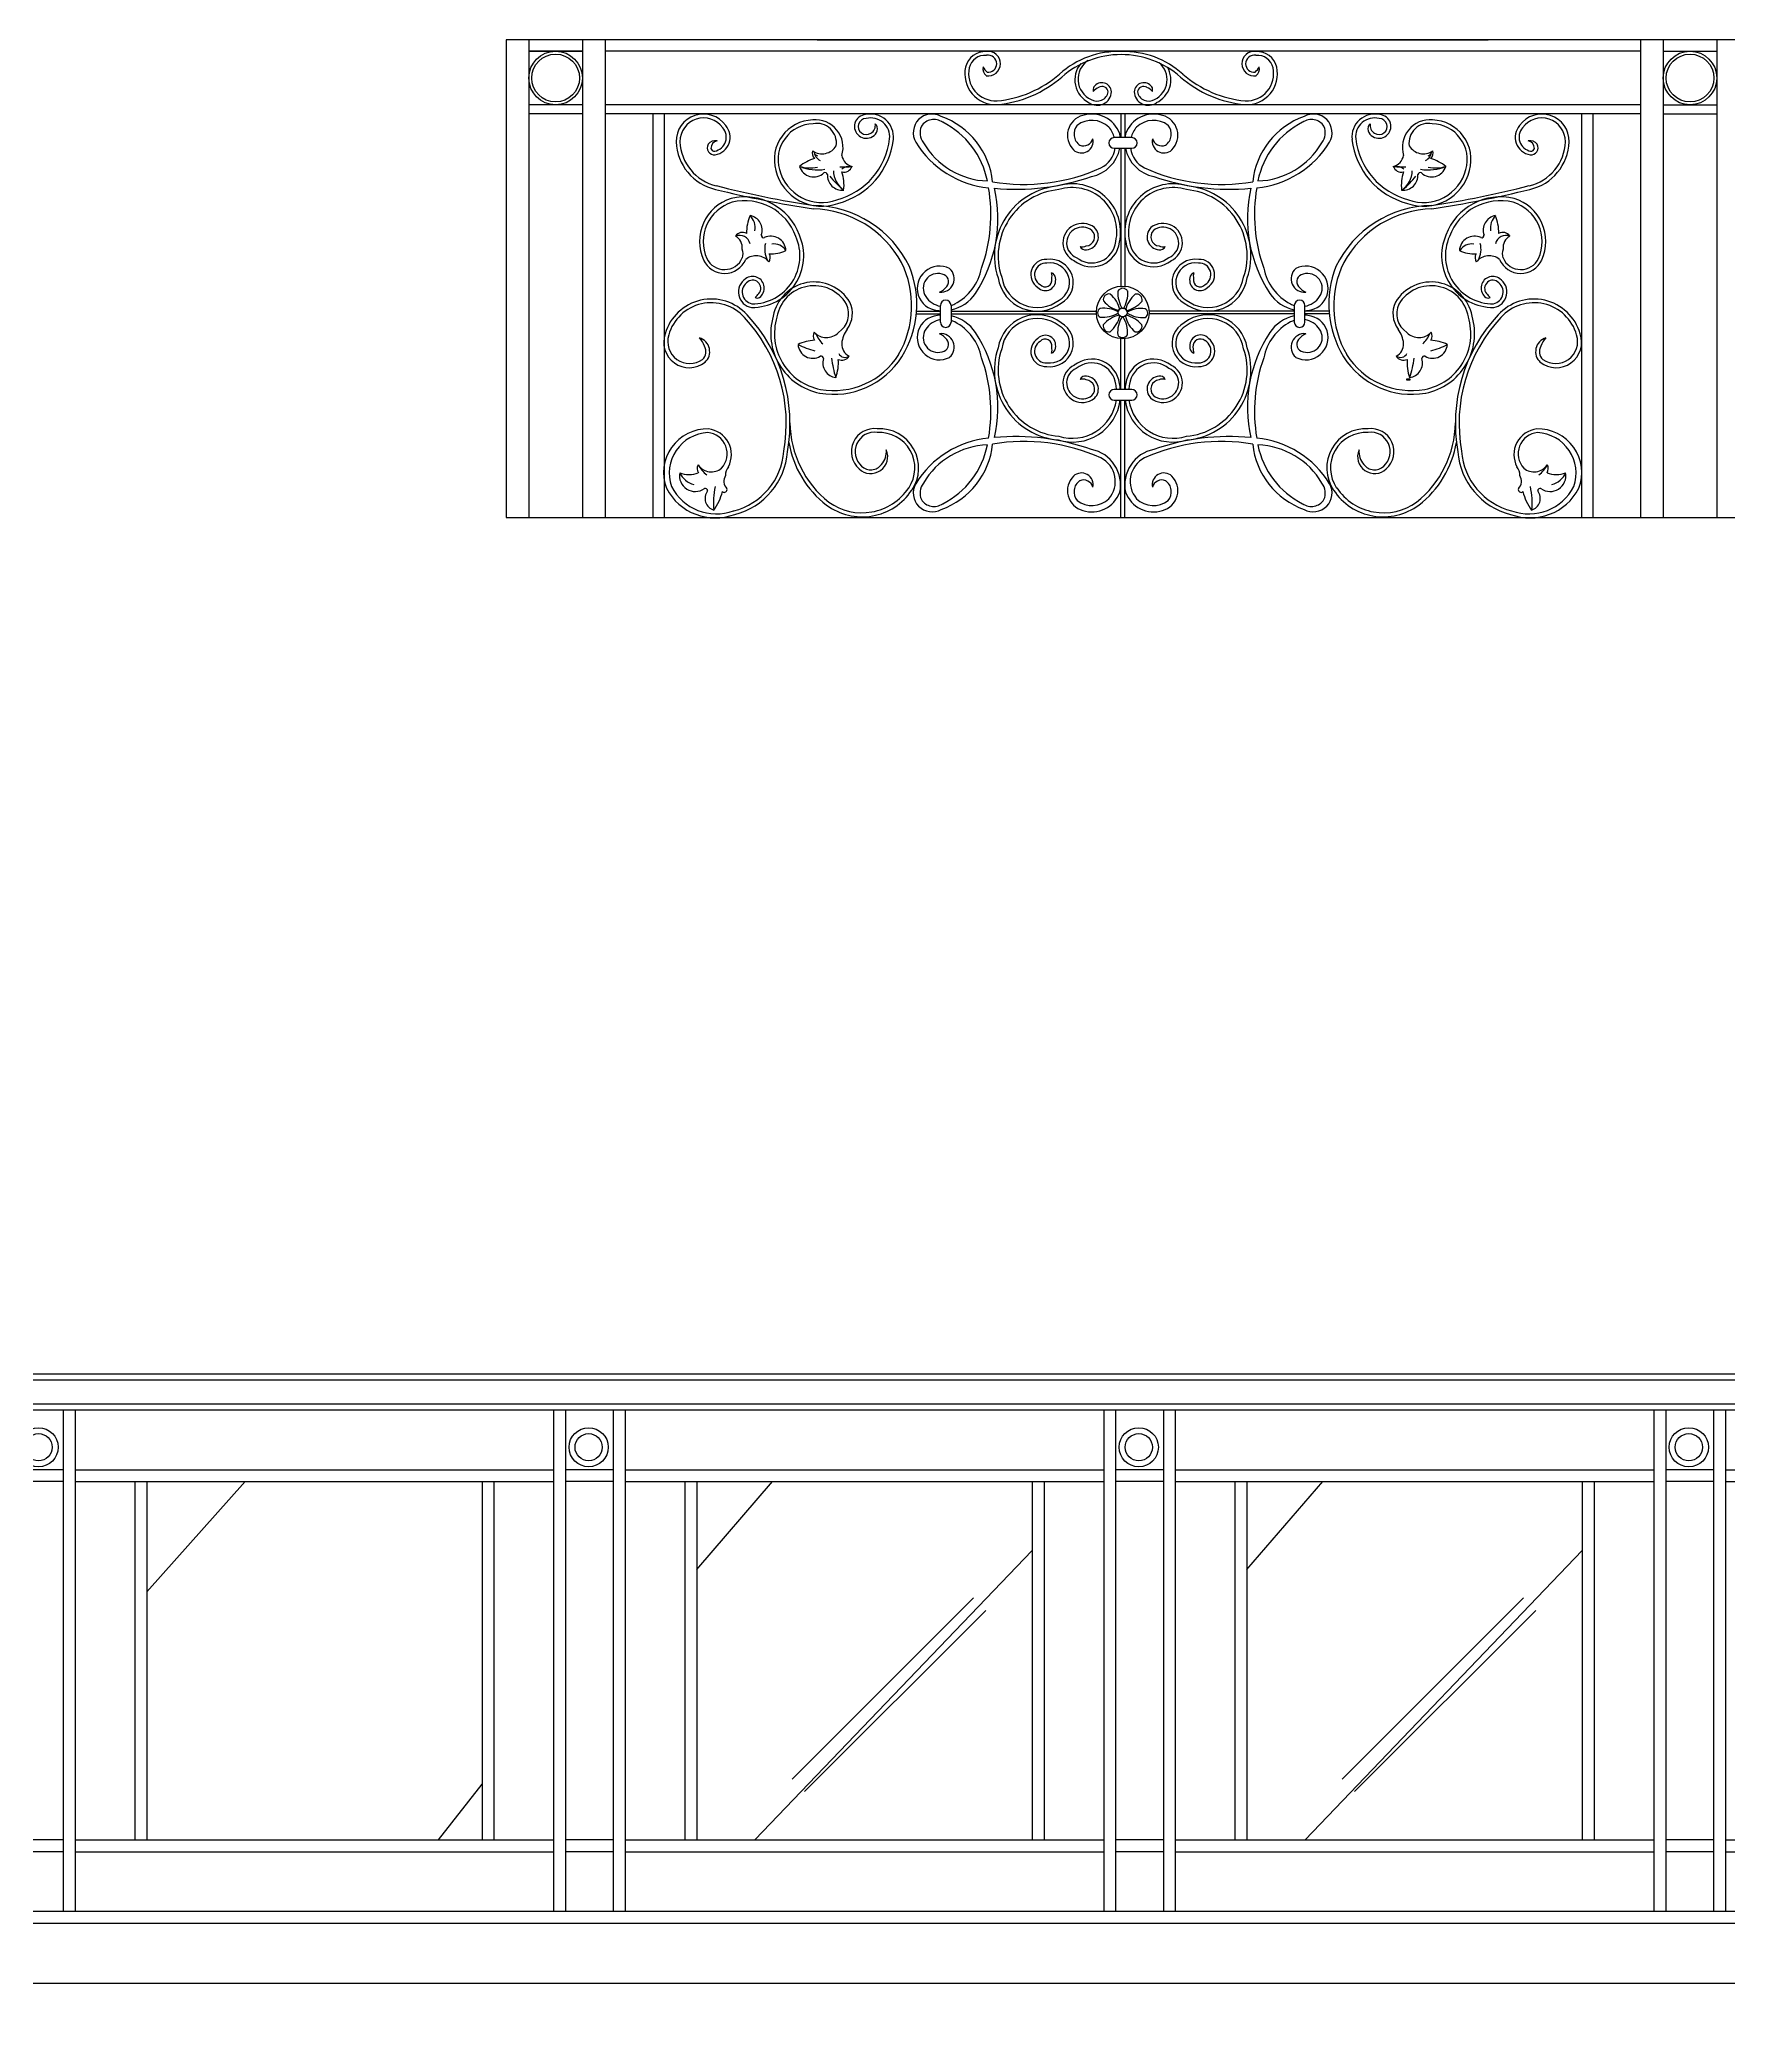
# Model space of a CAD drawing. Header units: millimetres. Extents: x 2621 to 26934, y 11979 to 27988.
# Drawn here: x 8631 to 10753, y 19788 to 22291 of the extents above; entities that cross this region are included whole.
import ezdxf

# ---------------------------------------------------------------- set-up
doc = ezdxf.new("R2010")
doc.units = ezdxf.units.MM
doc.styles.add('163', font='', dxfattribs={"width": 0.99})
doc.styles.get('163').set_extended_font_data('SimSun')

# ---------------------------------------------------------------- blocks, each defined once
blk = doc.blocks.new('A$C5FAB4E96')
for p, q in [((0, 600.7), (0, 0.7)), ((1549.7, 600.7), (0, 600.7)), ((28.4, 600.7), (28.4, 0.7)), ((28.4, 586.5), (95.9, 586.5)), ((95.9, 586.5), (28.4, 586.5)), ((95.9, 600.7), (95.9, 0.7)), ((124.3, 600.7), (124.3, 0.7)), ((1425.5, 586.5), (124.3, 586.5)), ((390.6, 600.7), (1233.8, 600.7)), ((1425.5, 600.7), (1425.5, 0.7)), ((1453.9, 600.7), (1453.9, 0.7)), ((1453.9, 586.5), (1521.4, 586.5)), ((1521.4, 600.7), (1521.4, 0.7)), ((95.9, 519), (28.4, 519)), ((95.9, 507.7), (28.4, 507.7)), ((1425.5, 519), (124.3, 519)), ((1425.5, 507.7), (124.3, 507.7)), ((184.3, 507.7), (184.3, 0.7)), ((198.5, 507.7), (198.5, 0.7)), ((772.5, 507.7), (772.5, 477.9)), ((777.2, 507.7), (777.2, 477.9)), ((1351.3, 507.7), (1351.3, 0.7)), ((1365.5, 507.7), (1365.5, 0.7)), ((1453.9, 519), (1521.4, 519)), ((1453.9, 507.7), (1521.4, 507.7)), ((774.9, 477.9), (764, 477.9)), ((786.1, 477.9), (774.9, 477.9)), ((764, 464.5), (772.5, 464.5)), ((772.5, 464.5), (772.5, 290)), ((772.5, 464.5), (786.1, 464.5)), ((777.2, 464.5), (777.2, 290)), ((515.5, 259.8), (545.6, 259.8)), ((515.5, 256.4), (545.6, 256.4)), ((545.6, 254.7), (545.6, 267)), ((545.6, 246.1), (545.6, 254.7)), ((559, 267), (559, 257.1)), ((559, 259.8), (741.7, 259.8)), ((559, 257.1), (559, 246.1)), ((559, 256.4), (741.6, 256.4)), ((990.3, 259.8), (807.7, 259.8)), ((990.3, 256.4), (807.7, 256.4)), ((990.3, 267), (990.3, 257.1)), ((990.3, 257.1), (990.3, 246.1)), ((1003.7, 254.7), (1003.7, 267)), ((1033.8, 259.8), (1003.7, 259.8)), ((1033.8, 256.4), (1003.7, 256.4)), ((1003.7, 246.1), (1003.7, 254.7)), ((772.5, 161.4), (772.5, 224.9)), ((777.2, 161.4), (777.2, 224.9)), ((774.9, 161.4), (764, 161.4)), ((786.1, 161.4), (774.9, 161.4)), ((764, 148), (772.5, 148)), ((772.5, 0.7), (772.5, 148)), ((772.5, 148), (786.1, 148)), ((777.2, 0.7), (777.2, 148)), ((0, 0.7), (2974, 0.7))]:
    blk.add_line(p, q)
at = {"color": 7}
for p, q in [((1131.6, 174.9), (1135.4, 174.9)), ((1131.6, 173.2), (1131.6, 174.9)), ((1135.4, 173.2), (1131.6, 173.2)), ((1131.7, 174.1), (1135.3, 174.1)), ((1135.4, 174.9), (1135.4, 173.2))]:
    blk.add_line(p, q, dxfattribs=at)
at = {"color": 7, "const_width": 0.0474}
blk.add_lwpolyline([(1131.7, 173.3), (1131.7, 174.8), (1135.3, 174.8), (1135.3, 173.3), (1131.7, 173.3)], dxfattribs=at)
for centre, radius in [((62.1, 552.8), 33.7), ((62.1, 552.8), 30), ((1487.6, 552.8), 33.7), ((1487.6, 552.8), 30), ((774.7, 258.2), 33.1), ((774.7, 258.2), 5.68)]:
    blk.add_circle(centre, radius)
for centre, radius, start, end in [((601.7, 561), 25, 86.3669, 167.2477), ((601.7, 561), 20.3, 85.0135, 167.2336), ((605.4, 570.4), 15.8, 0.5703, 97.5136), ((605.4, 570.4), 11.1, 1.1117, 99.8214), ((769.2, 475.6), 110.5, 87.8582, 132.0215), ((772.5, 470), 112.2, 89.8732, 131.4833), ((773, 470), 112.2, 48.5167, 90.1268), ((776.3, 475.5), 110.6, 48.0147, 91.5676), ((940.1, 570.4), 15.8, 82.4864, 179.4297), ((940.1, 570.4), 11.1, 80.1786, 178.8883), ((943.8, 561), 20.3, 12.7664, 94.9865), ((943.8, 561), 25, 12.7523, 93.6331), ((615.1, 558.1), 38.8, 167.3218, 273.0615), ((615.1, 558.1), 34, 167.3252, 272.7938), ((609.6, 564.3), 10.7, 166.5278, 234.2588), ((625.9, 582.6), 31.1, 210.6261, 226.2126), ((605.7, 570.8), 15.4, 260.9229, 359.0203), ((605.7, 570.8), 10.7, 262.7946, 358.8706), ((603.7, 662.7), 139.3, 275.3846, 311.0504), ((603.7, 662.7), 144, 275.3703, 310.999), ((746.4, 550.5), 31.9, 139.9236, 244.1037), ((746.7, 551.4), 28.2, 123.513, 245.5348), ((803, 550.7), 27.5, 295.2582, 50.8436), ((803.2, 550.6), 32, 296.0313, 29.5782), ((941.8, 662.7), 144, 229.001, 264.6297), ((941.8, 662.7), 139.3, 228.9496, 264.6154), ((939.8, 570.8), 15.4, 180.9797, 279.0771), ((930.4, 558.1), 38.8, 266.9385, 12.6782), ((930.4, 558.1), 34, 267.2062, 12.6748), ((939.8, 570.8), 10.7, 181.1294, 277.2054), ((919.6, 582.6), 31.1, 313.7874, 329.3739), ((935.9, 564.3), 10.7, 305.7412, 13.4722), ((742.7, 536.4), 17.9, 235.048, 357.2716), ((742.5, 537.9), 14.2, 238.1041, 349.4806), ((745, 537.8), 7.57, 149.4764, 196.0336), ((749.6, 527.5), 14.4, 110.179, 145.4518), ((748.5, 534.8), 12.1, 3.5674, 145.6902), ((748.6, 534.3), 7.93, 7.1717, 120.6721), ((801.3, 534.8), 12.1, 34.3098, 176.4326), ((807, 536.4), 17.9, 182.7284, 304.952), ((801.1, 534.3), 7.93, 59.3279, 172.8283), ((807.2, 537.9), 14.2, 190.5194, 301.8959), ((800.2, 527.5), 14.4, 34.5482, 69.821), ((804.8, 537.8), 7.57, 343.9664, 30.5236), ((248, 473), 34.5, 35.9733, 180.7852), ((248, 473), 29.7, 35.601, 180.6861), ((452.5, 491.9), 14.9, 93.5142, 302.0801), ((452.4, 491.8), 10.1, 90.6722, 304.281), ((458, 478.8), 28.7, 353.7427, 102.8674), ((458.1, 478.8), 23.8, 353.9298, 104.1272), ((535, 484), 23.5, 60.4327, 210.1725), ((537.6, 481.7), 19, 55.2407, 146.8841), ((513.8, 412.1), 98, 6.0237, 70.4129), ((731.1, 480.8), 25.8, 104.8224, 224.9267), ((735.8, 470), 37.5, 20.0144, 107.6185), ((813.5, 470), 37.5, 72.3815, 159.9856), ((818.2, 480.8), 25.8, 315.0733, 75.1776), ((1035.5, 412.1), 98, 109.5871, 173.9763), ((1011.7, 481.7), 19, 33.1159, 124.7593), ((1014.3, 484), 23.5, 329.8275, 119.5673), ((1091.4, 478.8), 28.7, 77.1326, 186.2573), ((1091.2, 478.8), 23.8, 75.8728, 186.0702), ((1096.8, 491.9), 14.9, 237.9199, 86.4858), ((1096.9, 491.8), 10.1, 235.719, 89.3278), ((1301.3, 473), 34.5, 359.2148, 144.0267), ((1301.3, 473), 29.7, 359.3139, 144.399), ((258.7, 478.5), 17.9, 280.5153, 41.1427), ((258.7, 478.5), 22.6, 280.2652, 40.5508), ((386.8, 450.2), 49.9, 91.7062, 195.7219), ((386.8, 450.2), 45.2, 91.5009, 195.8047), ((388.7, 465.6), 34.6, 342.7455, 95.578), ((390.3, 471.1), 24.7, 352.0736, 100.9026), ((393.1, 486.2), 89.2, 284.4944, 353.615), ((452.9, 493.2), 11, 298.3791, 11.3563), ((456.6, 488.5), 9.9, 292.5038, 44.1276), ((541.1, 484.2), 21, 157.7299, 217.0545), ((501.1, 402.9), 105.6, 11.2051, 63.347), ((722.9, 473.4), 14.8, 227.2049, 12.2548), ((730.7, 482.4), 17.2, 140.4969, 234.9045), ((736, 469), 30.6, 45.9539, 127.4419), ((725.4, 479.9), 12.4, 248.5049, 344.5958), ((732.3, 469.3), 33.1, 15.066, 40.9911), ((764, 471.2), 6.69, 90, 270), ((726.5, 473.6), 45.5, 5.3542, 11.7064), ((822.8, 473.6), 45.5, 168.2936, 174.6458), ((817.1, 469.3), 33.1, 139.0089, 164.934), ((786.1, 471.2), 6.69, 270, 90), ((813.3, 469), 30.6, 52.5581, 134.0461), ((826.5, 473.4), 14.8, 167.7452, 312.7951), ((824, 479.9), 12.4, 195.4042, 291.4951), ((818.6, 482.4), 17.2, 305.0955, 39.5031), ((1048.2, 402.9), 105.6, 116.653, 168.7949), ((1008.2, 484.2), 21, 322.9455, 22.2701), ((1156.2, 486.2), 89.2, 186.385, 255.5056), ((1092.7, 488.5), 9.9, 135.8724, 247.4962), ((1096.5, 493.2), 11, 168.6437, 241.6209), ((1160.7, 465.6), 34.6, 84.422, 197.2545), ((1159.1, 471.1), 24.7, 79.0974, 187.9264), ((1162.5, 450.2), 45.2, 344.1953, 88.4991), ((1162.5, 450.2), 49.9, 344.2781, 88.2938), ((1290.6, 478.5), 22.6, 139.4492, 259.7348), ((1290.6, 478.5), 17.9, 138.8573, 259.4847), ((277.1, 474.8), 63.5, 182.0532, 257.209), ((277.1, 474.8), 58.8, 182.1051, 257.1756), ((261.4, 465.1), 8.89, 149.7522, 278.5907), ((262.7, 462.7), 11.3, 77.8248, 142.5665), ((266.5, 464.6), 9.18, 98.8015, 182.9239), ((261.4, 465.1), 4.16, 192.1874, 277.7627), ((404.9, 394.8), 59.4, 107.0357, 127.7552), ((394.4, 458.5), 9.74, 162.7053, 225.3792), ((397, 478.2), 20.6, 234.7369, 329.3869), ((400.4, 461.8), 13.9, 185.58, 245.1947), ((392.8, 461.2), 6.3, 186.3093, 255.1126), ((393.1, 486.2), 94, 284.6379, 353.5278), ((438.2, 458.1), 16.7, 189.4642, 257.378), ((618.4, 536.1), 121.9, 211.6511, 264.2187), ((607.7, 519.7), 96.3, 210.0242, 268.1966), ((726.5, 473.6), 45.5, 281.6334, 348.398), ((732.3, 469.3), 33.1, 297.1895, 351.6986), ((822.8, 473.6), 45.5, 191.602, 258.3666), ((817.1, 469.3), 33.1, 188.3014, 242.8105), ((930.9, 536.1), 121.9, 275.7813, 328.3489), ((941.6, 519.7), 96.3, 271.8034, 329.9758), ((1156.2, 486.2), 94, 186.4722, 255.3621), ((1111.1, 458.1), 16.7, 282.622, 350.5358), ((1152.4, 478.2), 20.6, 210.6131, 305.2631), ((1149.4, 461.8), 13.9, 294.8053, 354.42), ((1156.9, 461.2), 6.3, 284.8874, 353.6907), ((1154.9, 458.5), 9.74, 314.6208, 17.2947), ((1144.4, 394.8), 59.4, 52.2448, 72.9643), ((1286.6, 462.7), 11.3, 37.4335, 102.1752), ((1282.8, 464.6), 9.18, 357.0761, 81.1985), ((1272.3, 474.8), 58.8, 282.8244, 357.8949), ((1272.3, 474.8), 63.5, 282.791, 357.9468), ((1287.9, 465.1), 8.89, 261.4093, 30.2478), ((1287.9, 465.1), 4.16, 262.2373, 347.8126), ((396.5, 451.2), 59.5, 194.1344, 290.0064), ((396.5, 451.2), 54.8, 194.0656, 290.2365), ((391.1, 495.3), 58, 247.1495, 279.4274), ((382.2, 487.5), 47.7, 253.3793, 280.8254), ((386.3, 447), 18.5, 196.4767, 313.9114), ((400.7, 431.1), 3.02, 9.0056, 121.526), ((422.1, 430.3), 18.4, 175.8848, 276.1507), ((495.8, 500.2), 113.8, 218.4253, 230.3124), ((442.5, 437.3), 31.4, 182.0413, 233.9804), ((425.2, 503.6), 62.6, 264.4994, 278.6763), ((431.9, 425.8), 16, 83.5627, 130.0721), ((424.2, 445.5), 11, 257.9887, 340.0943), ((372.7, 418.7), 51.8, 352.5069, 18.0465), ((650.7, 654.4), 235.3, 260.331, 294.2541), ((640.9, 699.2), 286.2, 264.5102, 289.3395), ((898.6, 654.4), 235.3, 245.7459, 279.669), ((908.4, 699.2), 286.2, 250.6605, 275.4898), ((1125.1, 445.5), 11, 199.9057, 282.0113), ((1124.6, 503.6), 62.6, 261.3237, 275.5006), ((1117.8, 425.8), 16, 49.9279, 96.4373), ((1176.6, 418.7), 51.8, 161.9535, 187.4931), ((1127.2, 430.3), 18.4, 263.8493, 4.1152), ((1107.2, 437.3), 31.4, 306.0196, 357.9587), ((1054, 500.2), 113.8, 309.6876, 321.5747), ((1152.8, 451.2), 59.5, 249.9936, 345.8656), ((1152.8, 451.2), 54.8, 249.7635, 345.9344), ((1148.6, 431.1), 3.02, 58.474, 170.9944), ((1158.6, 495.3), 58, 260.5726, 292.8505), ((1163, 447), 18.5, 226.0886, 343.5233), ((1167.5, 487.5), 47.7, 259.1746, 286.6207), ((299.5, 347.3), 56.6, 107.4592, 204.1726), ((603.2, 1804.3), 1432.5, 256.2592, 261.2799), ((572.7, 1621.3), 1242.7, 255.619, 261.3916), ((300, 330.6), 72.8, 19.9624, 103.9179), ((445.7, 376.1), 172.1, 326.9188, 12.8286), ((407.7, 381.2), 201.3, 340.4988, 9.6172), ((701.6, 329.4), 88.1, 95.2203, 198.4551), ((701.6, 329.4), 83.4, 94.8809, 198.7169), ((711.4, 359.2), 60.7, 347.924, 107.0578), ((711.4, 359.2), 55.9, 347.7104, 107.5571), ((837.9, 359.2), 60.7, 72.9422, 192.076), ((837.9, 359.2), 55.9, 72.4429, 192.2896), ((847.7, 329.4), 83.4, 341.2831, 85.1191), ((847.7, 329.4), 88.1, 341.5449, 84.7797), ((1103.6, 376.1), 172.1, 167.1714, 213.0812), ((1141.6, 381.2), 201.3, 170.3828, 199.5012), ((976.7, 1621.3), 1242.7, 278.6084, 284.381), ((946.1, 1804.3), 1432.5, 278.7201, 283.7408), ((1249.3, 330.6), 72.8, 76.0821, 160.0376), ((1249.8, 347.3), 56.6, 335.8274, 72.5408), ((299.5, 347.3), 51.9, 107.6199, 204.1206), ((300, 330.6), 68, 19.845, 103.7941), ((353.9, 359.3), 51.8, 156.4558, 181.9953), ((290.8, 364.4), 22.1, 350.8811, 45.0242), ((303.3, 361.8), 18.4, 339.8336, 80.0995), ((382.8, 258.4), 130, 28.6761, 88.5674), ((384.3, 256.5), 136.1, 25.8339, 89.0309), ((1165, 256.5), 136.1, 90.9691, 154.1661), ((1166.5, 258.4), 130, 91.4326, 151.3239), ((1249.3, 330.6), 68, 76.2059, 160.155), ((1246.1, 361.8), 18.4, 99.9005, 200.1664), ((1258.9, 364.4), 22.1, 134.9758, 189.1189), ((1195.4, 359.3), 51.8, 358.0047, 23.5442), ((1249.8, 347.3), 51.9, 335.8794, 72.3801), ((297, 347.8), 11, 61.9376, 144.0432), ((293, 341.2), 13.9, 13.571, 110.8543), ((280, 339.6), 16.7, 353.4131, 61.3268), ((309, 329.4), 64.9, 269.5053, 23.6964), ((308.7, 329.4), 60.4, 270.0772, 23.7273), ((323.6, 355.1), 3.02, 172.9544, 285.4748), ((332.6, 335.2), 18.9, 2.3872, 115.8986), ((724, 345.6), 24.5, 51.9675, 245.7268), ((724, 345.6), 19.8, 52.7023, 247.4065), ((727.9, 353.2), 11.5, 274.6591, 44.8465), ((727.9, 353.2), 16.2, 274.6591, 46.0305), ((821.5, 353.2), 16.2, 133.9695, 265.3409), ((821.5, 353.2), 11.5, 135.1535, 265.3409), ((825.3, 345.6), 24.5, 294.2732, 128.0325), ((825.3, 345.6), 19.8, 292.5935, 127.2977), ((1240.3, 329.4), 64.9, 156.3036, 270.4947), ((1240.6, 329.4), 60.4, 156.2727, 269.9228), ((1216.7, 335.2), 18.9, 64.1014, 177.6128), ((1225.7, 355.1), 3.02, 254.5252, 7.0456), ((1256.7, 341.2), 13.9, 69.1457, 166.429), ((1252.3, 347.8), 11, 35.9568, 118.0624), ((1269.3, 339.6), 16.7, 118.6732, 186.5869), ((274.3, 336.6), 24.5, 205.3932, 336.1412), ((283.7, 332), 14.1, 337.8806, 23.5761), ((314.1, 309), 20.5, 38.2551, 129.5598), ((353.6, 337.6), 28.8, 165.126, 208.5192), ((322.1, 327), 9.74, 326.6541, 29.328), ((331.9, 379.3), 47.5, 268.3704, 294.3182), ((336.3, 326), 18.3, 33.3468, 98.1003), ((735.8, 350.8), 35.2, 231.5401, 352.892), ((735.8, 350.8), 30.4, 230.4108, 353.2722), ((724.4, 349.5), 8.9, 250.3563, 299.5479), ((727.6, 343.5), 6.6, 200.6839, 283.948), ((813.5, 350.8), 35.2, 187.108, 308.4599), ((813.5, 350.8), 30.4, 186.7278, 309.5892), ((821.7, 343.5), 6.6, 256.052, 339.3161), ((824.9, 349.5), 8.9, 240.4521, 289.6437), ((1217.4, 379.3), 47.5, 245.6818, 271.6296), ((1213.5, 326), 18.3, 81.8997, 146.6532), ((1227.2, 327), 9.74, 150.672, 213.3459), ((1235.2, 309), 20.5, 50.4402, 141.7449), ((1196.2, 337.6), 28.8, 331.4808, 14.874), ((1265.6, 332), 14.1, 156.4239, 202.1194), ((1275, 336.6), 24.5, 203.8588, 334.6068), ((274.3, 336.6), 29.3, 205.2881, 336.1412), ((311.5, 283.9), 19.7, 122.6262, 261.0702), ((309.7, 288.9), 14.6, 305.9989, 127.2708), ((386.5, 266.5), 123, 330.1088, 26.2003), ((389.9, 268.8), 126, 328.2986, 21.8781), ((544.4, 288.5), 27.9, 62.688, 265.0793), ((542.6, 288.6), 18.6, 73.6662, 214.2411), ((546.1, 300.5), 16.9, 264.6085, 49.1132), ((546.2, 297), 9.56, 320.2838, 80.3225), ((533.5, 326.6), 65.1, 297.6099, 348.8909), ((667.3, 309.7), 49.9, 189.3499, 307.0878), ((667.3, 309.7), 45.2, 188.8772, 307.5253), ((678.3, 305.8), 19.1, 87.2839, 237.6738), ((678.3, 305.8), 14.4, 85.605, 240.1777), ((677.5, 298.6), 13, 223.2299, 13.9094), ((677.5, 298.6), 8.26, 219.2283, 13.9094), ((683.1, 295.7), 29.5, 298.9056, 97.7174), ((683.1, 295.7), 24.8, 298.1372, 98.7454), ((668.6, 304.1), 17.3, 348.2502, 13.6879), ((682.6, 301.2), 7.51, 3.7993, 68.3359), ((866.2, 295.7), 29.5, 82.2826, 241.0944), ((866.2, 295.7), 24.8, 81.2546, 241.8628), ((882, 309.7), 49.9, 232.9122, 350.6501), ((882, 309.7), 45.2, 232.4747, 351.1228), ((871.8, 298.6), 13, 166.0906, 316.7701), ((866.7, 301.2), 7.51, 111.6641, 176.2007), ((880.7, 304.1), 17.3, 166.3121, 191.7498), ((871.8, 298.6), 8.26, 166.0906, 320.7717), ((871.1, 305.8), 14.4, 299.8223, 94.395), ((871.1, 305.8), 19.1, 302.3262, 92.7161), ((1015.8, 326.6), 65.1, 191.1091, 242.3901), ((1003.2, 300.5), 16.9, 130.8868, 275.3915), ((1004.9, 288.5), 27.9, 274.9207, 117.312), ((1003.1, 297), 9.56, 99.6775, 219.7162), ((1006.8, 288.6), 18.6, 325.7589, 106.3338), ((1159.5, 268.8), 126, 158.1219, 211.7014), ((1162.8, 266.5), 123, 153.7997, 209.8912), ((1239.6, 288.9), 14.6, 52.7292, 234.0011), ((1237.8, 283.9), 19.7, 278.9298, 57.3738), ((1275, 336.6), 29.3, 203.8588, 334.7119), ((311.7, 283.9), 15.1, 122.1936, 258.9523), ((309.7, 288.5), 10.2, 309.2968, 126.4032), ((292.1, 299.3), 30.4, 312.7088, 322.0805), ((315.4, 282.7), 6.35, 245.2712, 297.23), ((387, 244.2), 52.3, 30.8827, 169.5923), ((387, 244.2), 47.6, 31.1307, 169.8757), ((550.5, 293.4), 27.8, 213.2208, 259.8921), ((535.2, 304.5), 22.8, 294.0003, 323.427), ((548.5, 310.4), 50.1, 282.0348, 325.707), ((757.5, 274.3), 7.22, 77.0983, 192.9017), ((734.4, 252.6), 37.9, 13.4989, 49.2389), ((806.5, 282.4), 37.9, 175.7611, 211.5011), ((774.8, 281.3), 7.22, 32.0983, 147.9017), ((743.2, 282.4), 37.9, 328.4989, 4.2389), ((815.1, 252.4), 37.9, 130.7611, 166.5011), ((792, 274.1), 7.22, 347.0983, 102.9017), ((1000.8, 310.4), 50.1, 214.293, 257.9652), ((1014.1, 304.5), 22.8, 216.573, 245.9997), ((998.8, 293.4), 27.8, 280.1079, 326.7792), ((1162.3, 244.2), 52.3, 10.4077, 149.1173), ((1162.3, 244.2), 47.6, 10.1243, 148.8693), ((1239.7, 288.5), 10.2, 53.5968, 230.7032), ((1233.9, 282.7), 6.35, 242.77, 294.7288), ((1257.2, 299.3), 30.4, 217.9195, 227.2912), ((1237.6, 283.9), 15.1, 281.0477, 57.8064), ((257.8, 214.6), 60.5, 41.9651, 163.8087), ((257.8, 214.6), 55.8, 41.912, 164.0133), ((158.1, 119.1), 193.8, 349.522, 43.2512), ((158.1, 119.1), 198.5, 349.6025, 43.2354), ((408.6, 231.7), 76.2, 163.3233, 258.8587), ((408.6, 231.7), 71.5, 163.094, 258.8257), ((402.2, 256.7), 28.2, 302.679, 25.2091), ((402.8, 256.9), 32.3, 322.3346, 25.921), ((544.4, 226.6), 27.9, 94.9207, 297.312), ((548.5, 310.4), 50.1, 262.4902, 266.6388), ((548.5, 204.8), 50.1, 93.3612, 97.5098), ((552.3, 267), 6.69, 0, 180), ((550.5, 293.4), 27.8, 287.7731, 298.3826), ((548.5, 204.8), 50.1, 34.293, 77.9652), ((667.3, 205.5), 49.9, 52.9122, 170.6501), ((667.3, 205.5), 45.2, 52.4747, 171.1228), ((749.2, 257.7), 6.13, 116.6397, 243.3603), ((751.3, 226.5), 37, 61.3685, 97.5149), ((749.2, 290), 37.9, 265.7611, 301.5011), ((779, 218), 37.9, 103.4989, 139.2389), ((779.2, 297.4), 37.9, 220.7611, 256.5011), ((734.2, 262.7), 37.9, 310.7611, 346.5011), ((806.2, 232.8), 37.9, 148.4989, 184.2389), ((742.9, 232.8), 37.9, 355.7611, 31.5011), ((814.9, 262.5), 37.9, 193.4989, 229.2389), ((770.1, 217.8), 37.9, 40.7611, 76.5011), ((770.4, 297.2), 37.9, 283.4989, 319.2389), ((798, 226.2), 37, 82.4851, 118.6315), ((800.1, 289.7), 37.9, 238.4989, 274.2389), ((800.1, 257.4), 6.13, 296.6397, 63.3603), ((882, 205.5), 49.9, 9.3499, 127.0878), ((882, 205.5), 45.2, 8.8772, 127.5253), ((1000.8, 204.8), 50.1, 102.0348, 145.707), ((998.8, 293.4), 27.8, 241.6174, 252.2269), ((997, 267), 6.69, 0, 180), ((1004.9, 226.6), 27.9, 242.688, 85.0793), ((1000.8, 310.4), 50.1, 273.3612, 277.5098), ((1000.8, 204.8), 50.1, 82.4902, 86.6388), ((1146.5, 256.9), 32.3, 154.079, 217.6654), ((1147.1, 256.7), 28.2, 154.7909, 237.321), ((1140.7, 231.7), 71.5, 281.1743, 16.906), ((1140.7, 231.7), 76.2, 281.1413, 16.6767), ((1391.2, 119.1), 198.5, 136.7646, 190.3975), ((1391.2, 119.1), 193.8, 136.7488, 190.478), ((1291.5, 214.6), 60.5, 16.1913, 138.0349), ((1291.5, 214.6), 55.8, 15.9867, 138.088), ((230.1, 221), 32.2, 160.9865, 307.7933), ((230.7, 221.7), 27.7, 162.7033, 305.4143), ((237.5, 208.9), 18.2, 312.5628, 72.5906), ((219.5, 205.5), 31.4, 19.0468, 41.534), ((395.6, 228.5), 9.74, 149.8257, 212.4996), ((402.5, 247.2), 20.6, 221.8573, 316.5073), ((433.7, 252.3), 49.3, 204.8746, 223.1249), ((457.8, 215.5), 36.4, 143.6835, 174.0467), ((542.6, 226.6), 18.6, 145.7589, 286.3338), ((550.5, 221.8), 27.8, 100.1079, 146.7792), ((546.1, 214.7), 16.9, 310.8868, 95.3915), ((535.2, 210.7), 22.8, 36.573, 65.9997), ((552.3, 246.1), 6.69, 180, 0), ((550.5, 221.8), 27.8, 61.6174, 72.2269), ((533.5, 188.6), 65.1, 11.1091, 62.3901), ((445.7, 139.1), 172.1, 347.1714, 33.0812), ((678.3, 209.3), 19.1, 122.3262, 272.7161), ((677.5, 216.6), 13, 346.0906, 136.7701), ((683.1, 219.5), 29.5, 262.2826, 61.0944), ((683.1, 219.5), 24.8, 261.2546, 61.8628), ((757.3, 241.1), 7.22, 167.0983, 282.9017), ((774.5, 233.8), 7.22, 212.0983, 327.9017), ((791.8, 240.9), 7.22, 257.0983, 12.9017), ((866.2, 219.5), 29.5, 118.9056, 277.7174), ((866.2, 219.5), 24.8, 118.1372, 278.7454), ((872.5, 216.3), 13.6, 42.6148, 192.0255), ((870.7, 209.8), 19.6, 268.3402, 53.1165), ((1103.6, 139.1), 172.1, 146.9188, 192.8286), ((1015.8, 188.6), 65.1, 117.6099, 168.8909), ((998.8, 221.8), 27.8, 107.7731, 118.3826), ((1003.2, 214.7), 16.9, 84.6085, 229.1132), ((997, 246.1), 6.69, 180, 0), ((1014.1, 210.7), 22.8, 114.0003, 143.427), ((1006.8, 226.6), 18.6, 253.6662, 34.2411), ((998.8, 221.8), 27.8, 33.2208, 79.8921), ((1091.5, 215.5), 36.4, 5.9533, 36.3165), ((1146.8, 247.2), 20.6, 223.4927, 318.1427), ((1116, 252.3), 49.3, 316.8751, 335.1254), ((1153.7, 228.5), 9.74, 327.5004, 30.1743), ((1311.8, 208.9), 18.2, 107.4094, 227.4372), ((1319.2, 221), 32.2, 232.2067, 19.0135), ((1329.8, 205.5), 31.4, 138.466, 160.9532), ((1318.7, 221.7), 27.7, 234.5857, 17.2967), ((237.5, 208.9), 13.4, 313.0496, 30.2904), ((391.7, 164.1), 59.4, 94.1561, 114.8756), ((415.8, 320.3), 113.6, 244.3864, 255.7814), ((385.2, 219.1), 18.5, 183.5971, 301.0318), ((411.7, 256.3), 100.9, 259.8605, 327.8482), ((395.7, 200.4), 3.02, 356.126, 108.6464), ((411.7, 256.3), 96.2, 259.8852, 327.9343), ((520.5, 211.8), 112.1, 185.6012, 198.3856), ((421.8, 209.2), 11, 245.1091, 327.2147), ((426, 211.1), 9.39, 209.5097, 302.5123), ((438.3, 218.3), 16.7, 176.5846, 244.4984), ((546.2, 218.2), 9.56, 279.6775, 39.7162), ((407.7, 134), 201.3, 350.3828, 19.5012), ((701.6, 185.7), 88.1, 161.5449, 264.7797), ((701.6, 185.7), 83.4, 161.2831, 265.1191), ((678.3, 209.3), 14.4, 119.8223, 274.395), ((677.5, 216.6), 8.26, 346.0906, 140.7717), ((668.6, 211), 17.3, 346.3121, 11.7498), ((682.6, 213.9), 7.51, 291.6641, 356.2007), ((847.7, 185.7), 83.4, 274.8809, 18.7169), ((847.7, 185.7), 88.1, 275.2203, 18.4551), ((866.7, 213.9), 7.51, 183.7993, 248.3359), ((872.2, 215.6), 9.3, 49.9991, 186.3197), ((1222.5, 255), 361.8, 186.4164, 187.632), ((870.7, 209.9), 14.9, 267.2061, 59.6741), ((1141.6, 134), 201.3, 160.4988, 189.6172), ((1003.1, 218.2), 9.56, 140.2838, 260.3225), ((1137.6, 256.3), 100.9, 212.1518, 280.1395), ((1137.6, 256.3), 96.2, 212.0657, 280.1148), ((1111, 218.3), 16.7, 295.5016, 3.4154), ((1127.5, 209.2), 11, 212.7853, 294.8909), ((1123.7, 211.1), 9.39, 237.4877, 330.4903), ((1029.2, 211.8), 112.1, 341.6144, 354.3988), ((1153.7, 200.4), 3.02, 71.3536, 183.874), ((1164.2, 219.1), 18.5, 238.9682, 356.4029), ((1133.9, 320.3), 113.6, 284.2186, 295.6136), ((1157.6, 164.1), 59.4, 65.1244, 85.8439), ((1311.8, 208.9), 13.4, 149.7096, 226.9504), ((416.3, 194.8), 18.4, 163.0052, 263.2711), ((365.6, 194.5), 51.8, 339.6273, 5.1669), ((724, 169.6), 24.5, 114.2732, 308.0325), ((724, 169.6), 19.8, 112.5935, 307.2977), ((735.8, 164.4), 35.2, 7.108, 128.4599), ((735.8, 164.4), 30.4, 6.7278, 129.5892), ((727.6, 171.7), 6.6, 76.052, 159.3161), ((727.9, 161.9), 16.2, 313.9695, 85.3409), ((813.5, 164.4), 35.2, 51.5401, 172.892), ((813.5, 164.4), 30.4, 50.4108, 173.2722), ((821.5, 161.9), 16.2, 94.6591, 226.0305), ((825.3, 169.6), 24.5, 231.9675, 65.7268), ((825.3, 169.6), 19.8, 232.7023, 67.4065), ((821.7, 171.7), 6.6, 20.6839, 103.948), ((1183.8, 194.5), 51.8, 174.8331, 200.3727), ((1133, 194.8), 18.4, 276.7289, 16.9948), ((724.4, 165.7), 8.9, 60.4521, 109.6437), ((727.9, 161.9), 11.5, 315.1535, 85.3409), ((764, 154.7), 6.69, 90, 270), ((711.4, 156), 55.9, 5.5251, 12.2896), ((711.4, 156), 60.7, 5.0931, 12.076), ((837.9, 156), 60.7, 167.924, 174.9069), ((837.9, 156), 55.9, 167.7104, 174.4749), ((786.1, 154.7), 6.69, 270, 90), ((821.5, 161.9), 11.5, 94.6591, 224.8465), ((824.9, 165.7), 8.9, 70.3563, 119.5479), ((711.4, 156), 60.7, 252.9422, 352.4262), ((711.4, 156), 55.9, 252.4429, 351.7815), ((837.9, 156), 60.7, 187.5738, 287.0578), ((837.9, 156), 55.9, 188.2185, 287.5571), ((252.8, 56.9), 55, 88.4922, 200.8981), ((255.9, 56.3), 51, 92.8944, 199.1067), ((250.9, 80.6), 26.8, 317.6874, 84.9063), ((250.4, 79.5), 32.6, 332.1868, 83.3041), ((485.6, 120.9), 129, 180.6374, 231.5637), ((462.7, 83.3), 29, 82.8969, 228.2457), ((462.7, 83.3), 24.3, 81.8157, 228.4367), ((468.8, 62.7), 44.7, 325.8792, 93.3631), ((468.9, 62.8), 49.4, 325.6105, 92.9956), ((618.4, -20.9), 121.9, 95.7813, 148.3489), ((640.9, -184), 286.2, 70.6605, 95.4898), ((908.4, -184), 286.2, 84.5102, 109.3395), ((930.9, -20.9), 121.9, 31.6511, 84.2187), ((1080.5, 62.8), 49.4, 87.0044, 214.3895), ((1080.5, 62.7), 44.7, 86.6369, 214.1208), ((1086.6, 83.3), 29, 311.7543, 97.1031), ((1086.6, 83.3), 24.3, 311.5633, 98.1843), ((1063.7, 120.9), 129, 308.4363, 359.3626), ((1298.9, 79.5), 32.6, 96.6959, 207.8132), ((1298.4, 80.6), 26.8, 95.0937, 222.3126), ((1296.5, 56.9), 55, 339.1019, 91.5078), ((1293.4, 56.3), 51, 340.8933, 87.1056), ((265.9, 89.5), 83, 283.9101, 356.0591), ((265.9, 89.5), 87.7, 284.0833, 355.8901), ((479.5, 116), 126.1, 189.5816, 232.3872), ((458.1, 77.1), 21.3, 226.3206, 23.3175), ((454.1, 83.4), 23.7, 317.3287, 5.2574), ((607.7, -4.5), 96.3, 91.8034, 149.9758), ((513.8, 103), 98, 289.5871, 353.9763), ((501.1, 112.2), 105.6, 296.653, 348.7949), ((650.7, -139.2), 235.3, 65.7459, 99.669), ((726.5, 41.5), 45.5, 348.2936, 78.3666), ((732.3, 45.9), 33.1, 319.0089, 62.8105), ((822.8, 41.5), 45.5, 101.6334, 191.7064), ((817.1, 45.9), 33.1, 117.1895, 220.9911), ((898.6, -139.2), 235.3, 80.331, 114.2541), ((1035.5, 103), 98, 186.0237, 250.4129), ((941.6, -4.5), 96.3, 30.0242, 88.1966), ((1048.2, 112.2), 105.6, 191.2051, 243.347), ((1091.2, 77.1), 21.3, 156.6825, 313.6794), ((1095.2, 83.4), 23.7, 174.7426, 222.6713), ((1069.8, 116), 126.1, 307.6128, 350.4184), ((1283.4, 89.5), 87.7, 184.1099, 255.9167), ((1283.4, 89.5), 83, 183.9409, 256.0899), ((237.5, 53), 19.8, 169.1333, 305.5583), ((243.1, 68.7), 27.8, 205.5754, 254.7784), ((229.7, 88.2), 33.6, 249.6649, 290.4083), ((249.6, 62.1), 9.74, 150.817, 213.4909), ((275, 85.4), 38.7, 208.6076, 233.7364), ((257.8, 78), 20.1, 213.5726, 309.9821), ((287.1, 46.1), 13.6, 147.7966, 223.5251), ((288.9, 55), 13.3, 136.2941, 187.2589), ((458.1, 77.1), 16.6, 226.0513, 323.9446), ((731.1, 34.4), 25.8, 135.0733, 255.1776), ((722.9, 41.7), 14.8, 347.7452, 132.7951), ((826.5, 41.7), 14.8, 47.2049, 192.2548), ((818.2, 34.4), 25.8, 284.8224, 44.9267), ((1091.2, 77.1), 16.6, 216.0554, 313.9487), ((1260.4, 55), 13.3, 352.7411, 43.7059), ((1262.2, 46.1), 13.6, 316.4749, 32.2034), ((1291.5, 78), 20.1, 230.0179, 326.4274), ((1274.7, 85.4), 38.7, 306.2636, 331.3924), ((1311.8, 53), 19.8, 234.4417, 10.8667), ((1299.8, 62.1), 9.74, 326.5091, 29.183), ((1319.6, 88.2), 33.6, 249.5917, 290.3351), ((1306.6, 68.7), 27.8, 285.2216, 334.4246), ((262.8, 69.2), 69.2, 207.4696, 290.7352), ((263.9, 68.2), 63.1, 206.9563, 290.3385), ((250.1, 34), 3.02, 357.1174, 109.6378), ((265.3, 24.5), 15.4, 142.5528, 253.1453), ((351, 19), 90.6, 167.0125, 185.8069), ((208.1, 48.3), 65.3, 323.8909, 346.6375), ((274.1, 35.6), 3.46, 225.1544, 20.127), ((447.2, 76.2), 74.8, 233.3888, 326.529), ((447, 77.5), 71, 234.224, 325.8788), ((535, 31.2), 23.5, 149.8275, 299.5673), ((541.1, 31), 21, 142.9455, 202.2701), ((730.7, 32.8), 17.2, 125.0955, 219.5031), ((725.4, 35.3), 12.4, 15.4042, 111.4951), ((735.8, 45.1), 37.5, 252.3815, 339.9856), ((813.5, 45.1), 37.5, 200.0144, 287.6185), ((824, 35.3), 12.4, 68.5049, 164.5958), ((818.6, 32.8), 17.2, 320.4969, 54.9045), ((1014.3, 31.2), 23.5, 240.4327, 30.1725), ((1008.2, 31), 21, 337.7299, 37.0545), ((1102.1, 76.2), 74.8, 213.471, 306.6112), ((1102.4, 77.5), 71, 214.1212, 305.776), ((1286.5, 69.2), 69.2, 249.2648, 332.5304), ((1285.4, 68.2), 63.1, 249.6615, 333.0437), ((1275.2, 35.6), 3.46, 159.873, 314.8456), ((1341.2, 48.3), 65.3, 193.3625, 216.1091), ((1198.7, 19), 90.6, 354.1931, 12.9875), ((1284, 24.5), 15.4, 286.8547, 37.4472), ((1299.2, 34), 3.02, 70.3622, 182.8826), ((537.6, 33.4), 19, 213.1159, 304.7593), ((736, 46.1), 30.6, 232.5581, 314.0461), ((813.3, 46.1), 30.6, 225.9539, 307.4419), ((1011.7, 33.4), 19, 235.2407, 326.8841)]:
    blk.add_arc(centre, radius, start, end)
at = {"color": 3, "style": '163'}
for s, height, p in [('市场部：ivpmarket@service.netease.com  技术部：ivptech@service.netease.com', 0.0645, (1131.8, 173.4)), ('园林景观在线     www.cylzx.com', 0.128, (1132.1, 174.2)), ('编辑部：ivpinfo@service.netease.com', 0.0921, (1132.4, 173.6)), ('〓', 0.113, (1132.5, 174.5)), ('中国园林专业人士的网络交流平台', 0.104, (1132.5, 173.8)), ('网易 NetEase', 0.18, (1132.8, 174.5)), ('〓', 0.113, (1134.4, 174.5))]:
    blk.add_text(s, height=height, dxfattribs=at).set_placement(p)
blk = doc.blocks.new('A$C20A86293')
for p, q in [((3661.6, 0), (3661.6, 895)), ((3661.6, 826.7), (15.3, 826.7)), ((3661.6, 819.2), (17.3, 819.2)), ((3661.6, 781.7), (14.4, 781.7)), ((3661.6, 789.2), (15.7, 789.2)), ((46.7, 781.7), (46.7, 151.7)), ((61.7, 781.7), (61.7, 151.7)), ((121.7, 781.7), (121.7, 151.7)), ((136.7, 781.7), (136.7, 151.7)), ((738, 781.7), (738, 151.7)), ((753, 781.7), (753, 151.7)), ((813, 781.7), (813, 151.7)), ((828, 781.7), (828, 151.7)), ((1429.2, 781.7), (1429.2, 151.7)), ((1444.2, 781.7), (1444.2, 151.7)), ((1504.2, 781.7), (1504.2, 151.7)), ((1519.2, 781.7), (1519.2, 151.7)), ((2120.5, 781.7), (2120.5, 151.7)), ((2135.5, 781.7), (2135.5, 151.7)), ((2195.5, 781.7), (2195.5, 151.7)), ((2210.5, 781.7), (2210.5, 151.7)), ((2811.7, 781.7), (2811.7, 151.7)), ((2826.7, 781.7), (2826.7, 151.7)), ((2886.7, 781.7), (2886.7, 151.7)), ((2901.7, 781.7), (2901.7, 151.7)), ((3503, 781.7), (3503, 151.7)), ((3518, 781.7), (3518, 151.7)), ((3578, 781.7), (3578, 151.7)), ((3593, 781.7), (3593, 151.7)), ((121.7, 706.7), (61.7, 706.7)), ((136.7, 706.7), (738, 706.7)), ((813, 706.7), (753, 706.7)), ((828, 706.7), (1429.2, 706.7)), ((1504.2, 706.7), (1444.2, 706.7)), ((1519.2, 706.7), (2120.5, 706.7)), ((2195.5, 706.7), (2135.5, 706.7)), ((2210.5, 706.7), (2811.7, 706.7)), ((2886.7, 706.7), (2826.7, 706.7)), ((2901.7, 706.7), (3503, 706.7)), ((3578, 706.7), (3518, 706.7)), ((3593, 706.7), (3661.6, 706.7)), ((121.7, 691.7), (61.7, 691.7)), ((136.7, 691.7), (738, 691.7)), ((211.7, 691.7), (211.7, 241.7)), ((226.7, 691.7), (226.7, 241.7)), ((226.7, 363.9), (539.5, 691.7)), ((648, 691.7), (648, 241.7)), ((663, 691.7), (663, 241.7)), ((813, 691.7), (753, 691.7)), ((828, 691.7), (1429.2, 691.7)), ((903, 691.7), (903, 241.7)), ((915, 241.7), (1339.2, 682.5)), ((918, 691.7), (918, 241.7)), ((918, 657.4), (937.3, 691.7)), ((1339.2, 691.7), (1339.2, 241.7)), ((1354.2, 691.7), (1354.2, 241.7)), ((1504.2, 691.7), (1444.2, 691.7)), ((1519.2, 691.7), (2120.5, 691.7)), ((1594.2, 691.7), (1594.2, 241.7)), ((1609.2, 691.7), (1609.2, 241.7)), ((1609.2, 553.2), (1732.7, 691.7)), ((2030.5, 691.7), (2030.5, 241.7)), ((2045.5, 691.7), (2045.5, 241.7)), ((2195.5, 691.7), (2135.5, 691.7)), ((2210.5, 691.7), (2811.7, 691.7)), ((2285.5, 691.7), (2285.5, 241.7)), ((2300.5, 691.7), (2300.5, 241.7)), ((2300.5, 581.5), (2395.7, 691.7)), ((2721.7, 691.7), (2721.7, 241.7)), ((2736.7, 691.7), (2736.7, 241.7)), ((2886.7, 691.7), (2826.7, 691.7)), ((2901.7, 691.7), (3503, 691.7)), ((2976.7, 691.7), (2976.7, 241.7)), ((2991.7, 691.7), (2991.7, 241.7)), ((2991.7, 581.5), (3086.9, 691.7)), ((3413, 691.7), (3413, 241.7)), ((3428, 691.7), (3428, 241.7)), ((3578, 691.7), (3518, 691.7)), ((3593, 691.7), (3661.6, 691.7)), ((938.1, 241.7), (1339.2, 659.4)), ((2373.4, 241.7), (2721.7, 605)), ((3064.7, 241.7), (3413, 605)), ((2420.2, 317.7), (2648, 545.5)), ((2435.7, 302.3), (2663.4, 530)), ((3111.5, 317.7), (3339.2, 545.5)), ((3126.9, 302.3), (3354.7, 530)), ((503.3, 241.7), (648, 401.1)), ((1180.2, 241.7), (1339.2, 415.7)), ((517.3, 241.7), (648, 387.4)), ((1975.7, 241.7), (2030.5, 311.5)), ((121.7, 241.7), (61.7, 241.7)), ((121.7, 226.7), (61.7, 226.7)), ((136.7, 241.7), (738, 241.7)), ((136.7, 226.7), (738, 226.7)), ((813, 241.7), (753, 241.7)), ((813, 226.7), (753, 226.7)), ((828, 241.7), (1429.2, 241.7)), ((828, 226.7), (1429.2, 226.7)), ((1504.2, 241.7), (1444.2, 241.7)), ((1504.2, 226.7), (1444.2, 226.7)), ((1519.2, 241.7), (2120.5, 241.7)), ((1519.2, 226.7), (2120.5, 226.7)), ((2195.5, 241.7), (2135.5, 241.7)), ((2195.5, 226.7), (2135.5, 226.7)), ((2210.5, 241.7), (2811.7, 241.7)), ((2210.5, 226.7), (2811.7, 226.7)), ((2886.7, 241.7), (2826.7, 241.7)), ((2886.7, 226.7), (2826.7, 226.7)), ((2901.7, 241.7), (3503, 241.7)), ((2901.7, 226.7), (3503, 226.7)), ((3578, 241.7), (3518, 241.7)), ((3578, 226.7), (3518, 226.7)), ((3593, 241.7), (3661.6, 241.7)), ((3593, 226.7), (3661.6, 226.7)), ((3661.6, 151.7), (30.9, 151.7)), ((3661.6, 136.7), (30.8, 136.7)), ((36.3, 136.7), (36.3, 61.7)), ((36.3, 61.7), (3661.6, 61.7))]:
    blk.add_line(p, q)
for centre, radius in [((90.8, 734.9), 24.6), ((90.8, 734.9), 17.1), ((782, 734.9), 24.6), ((782, 734.9), 17.1), ((1473.3, 734.9), 24.6), ((1473.3, 734.9), 17.1), ((2164.5, 734.9), 24.6), ((2164.5, 734.9), 17.1), ((2855.8, 734.9), 24.6), ((2855.8, 734.9), 17.1), ((3547, 734.9), 24.6), ((3547, 734.9), 17.1)]:
    blk.add_circle(centre, radius)
for centre, radius, start, end in [((21.6, 804), 23.5, 105.4537, 252.3194), ((21.4, 803.9), 15.8, 105.1362, 248.8105), ((31.3, 144.2), 7.52, 93.3489, 265.9533)]:
    blk.add_arc(centre, radius, start, end)

msp = doc.modelspace()

# ---------------------------------------------------------------- block references
for name, p in [('A$C5FAB4E96', (9217.4, 21690.6)), ('A$C20A86293', (7156.5, 19788))]:
    msp.add_blockref(name, p)

doc.saveas('drawing.dxf')
